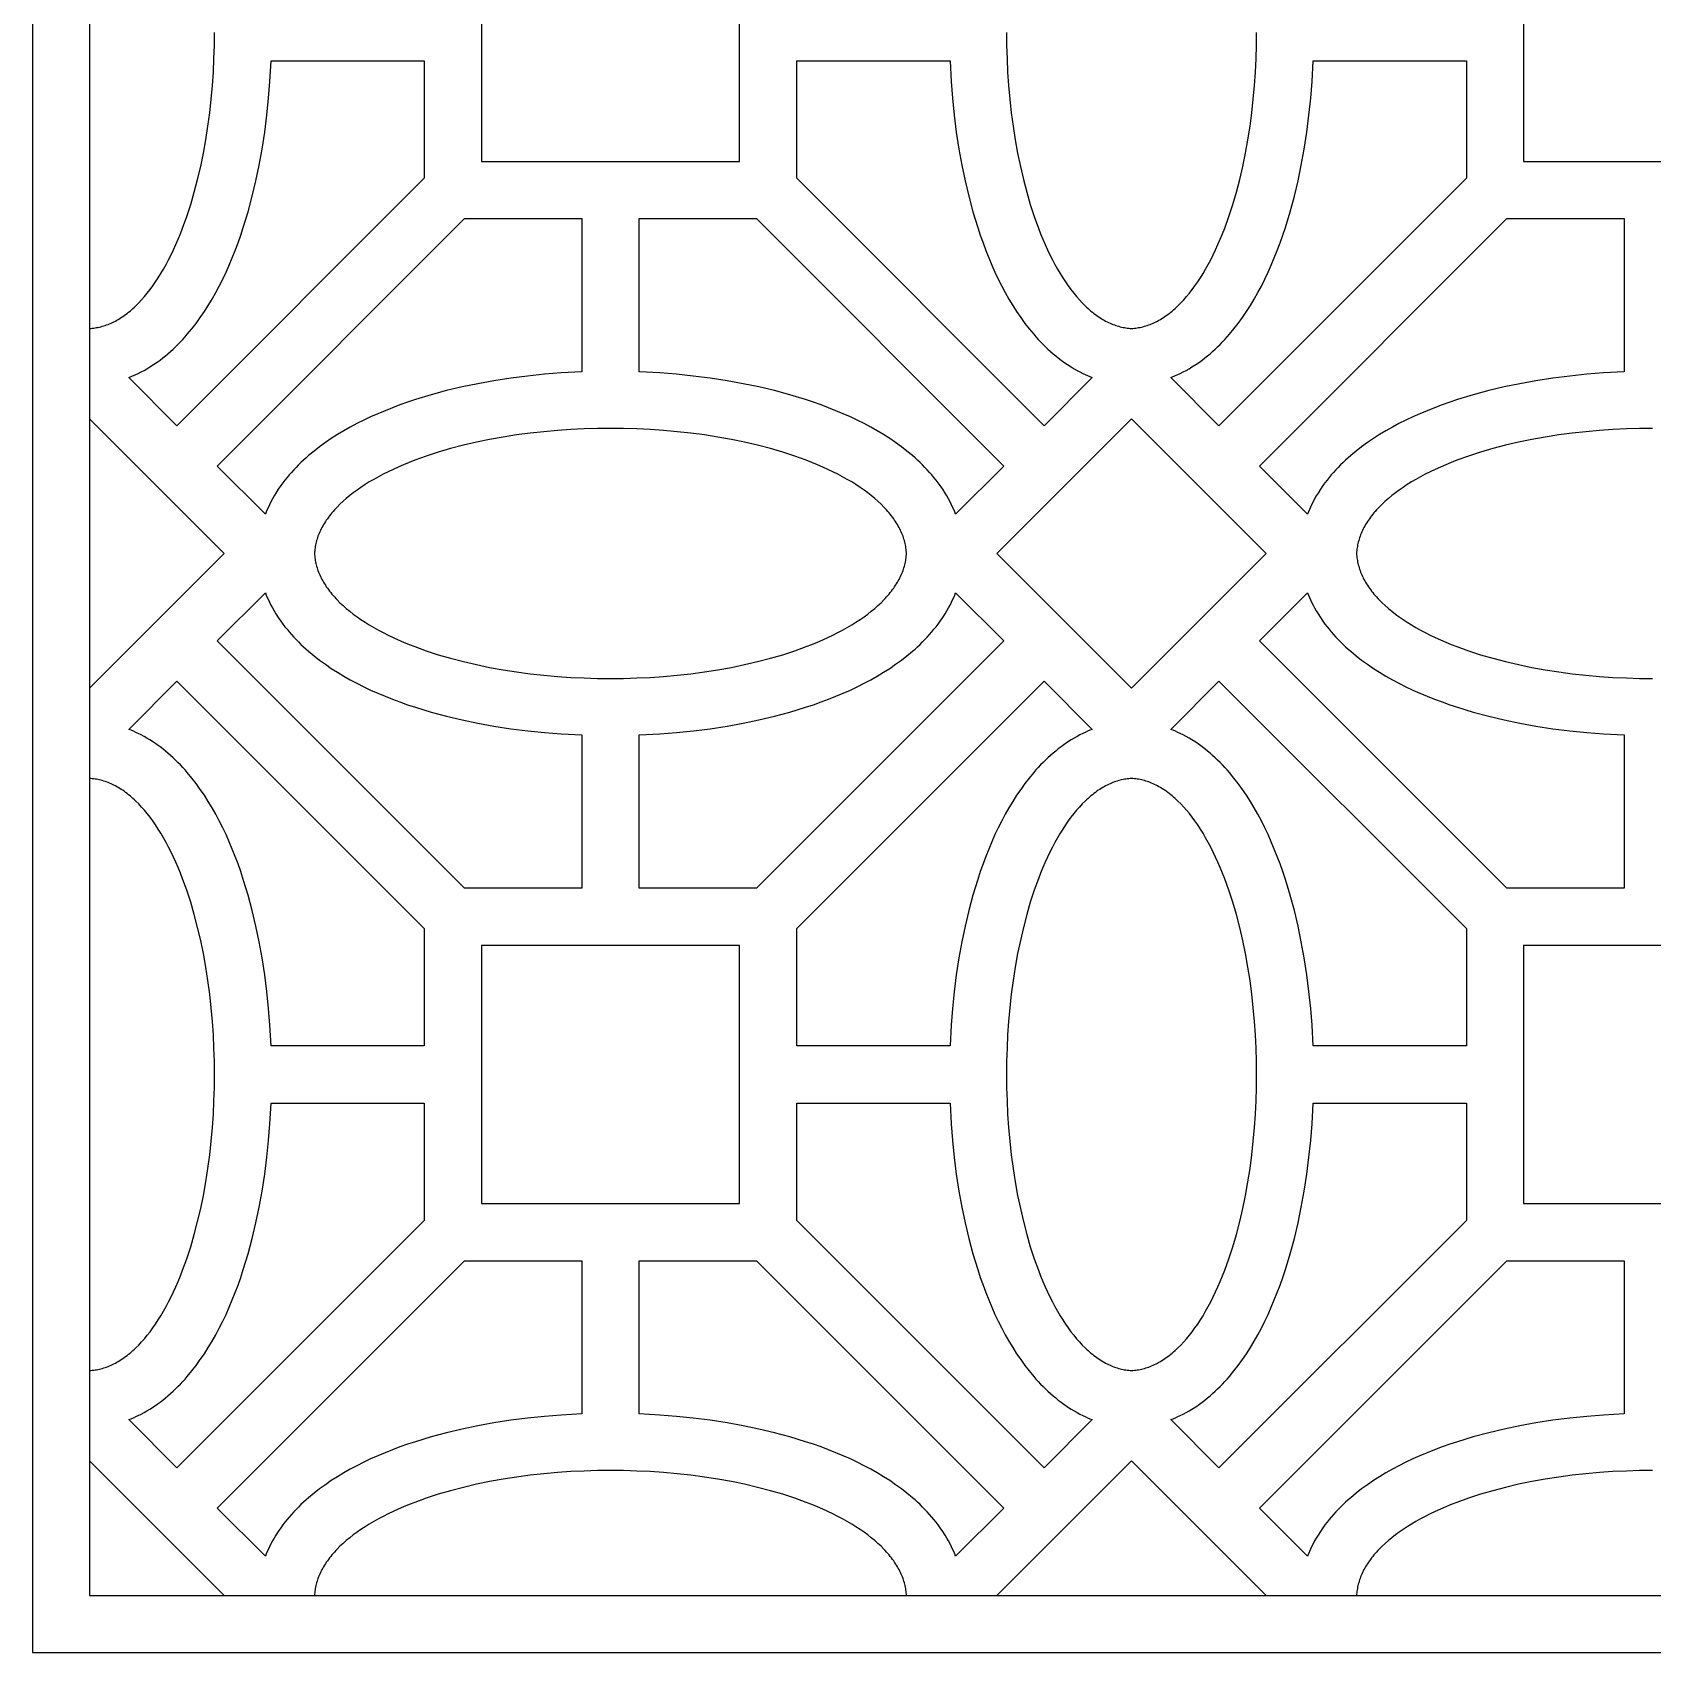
# Model space of a CAD drawing. Extents: x -623 to 513, y 71 to 1207.
# Drawn here: x -623 to -55, y 71 to 639 of the extents above; entities that cross this region are included whole.
import ezdxf

# ---------------------------------------------------------------- set-up
doc = ezdxf.new("R2010")
doc.units = 0
doc.layers.add('LAYER_01', color=7, linetype='CONTINUOUS')

msp = doc.modelspace()

# ---------------------------------------------------------------- linework, layer by layer
at = {"layer": 'LAYER_01'}
msp.add_line((-555.87, 90.6), (-603.04, 137.77), dxfattribs=at)
for points in [[(-623.04, 70.6), (512.88, 70.6), (512.88, 1206.52), (-623.04, 1206.52)], [(-603.04, 90.6), (492.88, 90.6), (492.88, 1186.52), (-603.04, 1186.52)], [(-465.66, 593.28), (-375.11, 593.28), (-375.11, 683.84), (-465.66, 683.84)], [(-100.36, 593.28), (-9.8, 593.28), (-9.8, 683.84), (-100.36, 683.84)], [(-589.25, 517.57), (-588.43, 517.9), (-587.61, 518.25), (-586.8, 518.62), (-586, 519), (-584.95, 519.52), (-583.91, 520.08), (-582.89, 520.66), (-581.88, 521.27), (-580.56, 522.12), (-579.26, 523.01), (-578.3, 523.71), (-577.36, 524.43), (-576.43, 525.17), (-575.52, 525.93), (-574.62, 526.71), (-573.74, 527.51), (-572.87, 528.34), (-572.01, 529.18), (-571.17, 530.04), (-570.34, 530.92), (-569.52, 531.82), (-568.73, 532.73), (-567.15, 534.63), (-565.64, 536.57), (-564.17, 538.61), (-562.76, 540.68), (-561.37, 542.85), (-560.05, 545.05), (-558.76, 547.33), (-557.53, 549.65), (-556.32, 552.05), (-555.17, 554.48), (-554.05, 556.99), (-552.98, 559.52), (-551.95, 562.13), (-550.96, 564.75), (-550.01, 567.45), (-549.11, 570.16), (-547.42, 575.72), (-545.97, 581.11), (-544.68, 586.54), (-543.52, 592.08), (-542.52, 597.65), (-541.6, 603.59), (-540.84, 609.54), (-540.23, 615.46), (-539.77, 621.31), (-539.39, 628.56), (-485.66, 628.56), (-485.66, 587.43), (-572.38, 500.7)], [(-301.37, 628.56), (-300.99, 621.31), (-300.53, 615.46), (-299.92, 609.52), (-299.17, 603.59), (-298.25, 597.65), (-297.24, 592.08), (-296.09, 586.54), (-294.8, 581.11), (-293.35, 575.72), (-291.66, 570.16), (-290.76, 567.45), (-289.8, 564.75), (-288.82, 562.13), (-287.78, 559.52), (-286.72, 556.99), (-285.6, 554.48), (-284.45, 552.05), (-283.24, 549.65), (-282.01, 547.33), (-280.71, 545.05), (-279.39, 542.85), (-278.01, 540.68), (-276.6, 538.61), (-275.12, 536.57), (-273.61, 534.63), (-272.04, 532.73), (-271.24, 531.82), (-270.43, 530.92), (-269.6, 530.04), (-268.75, 529.18), (-267.9, 528.34), (-267.03, 527.51), (-266.15, 526.71), (-265.24, 525.93), (-264.33, 525.17), (-263.41, 524.43), (-262.46, 523.71), (-261.51, 523.01), (-260.21, 522.12), (-258.88, 521.27), (-257.88, 520.66), (-256.85, 520.08), (-255.82, 519.52), (-254.76, 519), (-253.96, 518.62), (-253.15, 518.25), (-252.34, 517.9), (-251.52, 517.57), (-268.38, 500.7), (-355.11, 587.43), (-355.11, 628.56)], [(-223.95, 517.57), (-223.12, 517.9), (-222.31, 518.25), (-221.5, 518.62), (-220.7, 519), (-219.64, 519.52), (-218.61, 520.08), (-217.58, 520.66), (-216.58, 521.27), (-215.25, 522.12), (-213.95, 523.01), (-213, 523.71), (-212.05, 524.43), (-211.13, 525.17), (-210.22, 525.93), (-209.32, 526.71), (-208.43, 527.51), (-207.56, 528.34), (-206.71, 529.18), (-205.86, 530.04), (-205.03, 530.92), (-204.22, 531.82), (-203.42, 532.73), (-201.85, 534.63), (-200.34, 536.57), (-198.86, 538.61), (-197.45, 540.68), (-196.07, 542.85), (-194.75, 545.05), (-193.45, 547.33), (-192.22, 549.65), (-191.01, 552.05), (-189.86, 554.48), (-188.74, 556.99), (-187.68, 559.52), (-186.64, 562.13), (-185.66, 564.75), (-184.71, 567.45), (-183.8, 570.16), (-182.11, 575.72), (-180.66, 581.11), (-179.37, 586.54), (-178.22, 592.08), (-177.21, 597.65), (-176.29, 603.59), (-175.54, 609.54), (-174.93, 615.46), (-174.47, 621.31), (-174.09, 628.56), (-120.36, 628.56), (-120.36, 587.43), (-207.08, 500.7)], [(-430.38, 519.55), (-437.63, 519.17), (-443.48, 518.71), (-449.43, 518.1), (-455.35, 517.34), (-461.29, 516.43), (-466.86, 515.42), (-472.4, 514.27), (-477.84, 512.98), (-483.23, 511.53), (-488.79, 509.84), (-491.5, 508.93), (-494.19, 507.98), (-496.82, 507), (-499.42, 505.96), (-501.96, 504.9), (-504.47, 503.77), (-506.89, 502.63), (-509.3, 501.42), (-511.61, 500.19), (-513.9, 498.89), (-516.1, 497.57), (-518.26, 496.19), (-520.34, 494.78), (-522.37, 493.3), (-524.32, 491.79), (-526.21, 490.22), (-527.12, 489.42), (-528.02, 488.61), (-528.9, 487.78), (-529.77, 486.93), (-530.61, 486.08), (-531.43, 485.21), (-532.23, 484.32), (-533.02, 483.42), (-533.78, 482.51), (-534.52, 481.59), (-535.24, 480.64), (-535.94, 479.68), (-536.83, 478.39), (-537.68, 477.06), (-538.28, 476.06), (-538.87, 475.03), (-539.42, 473.99), (-539.95, 472.94), (-540.33, 472.14), (-540.69, 471.33), (-541.04, 470.52), (-541.37, 469.69), (-558.24, 486.56), (-471.52, 573.28), (-430.38, 573.28)], [(-299.4, 469.69), (-299.73, 470.52), (-300.07, 471.33), (-300.44, 472.14), (-300.82, 472.94), (-301.35, 473.99), (-301.9, 475.03), (-302.48, 476.06), (-303.09, 477.06), (-303.94, 478.39), (-304.83, 479.68), (-305.53, 480.64), (-306.25, 481.59), (-306.99, 482.51), (-307.75, 483.42), (-308.53, 484.32), (-309.34, 485.21), (-310.16, 486.08), (-311, 486.93), (-311.86, 487.78), (-312.75, 488.61), (-313.64, 489.42), (-314.55, 490.22), (-316.45, 491.79), (-318.39, 493.3), (-320.43, 494.78), (-322.5, 496.19), (-324.67, 497.57), (-326.87, 498.89), (-329.15, 500.19), (-331.47, 501.42), (-333.87, 502.63), (-336.3, 503.77), (-338.81, 504.9), (-341.34, 505.96), (-343.95, 507), (-346.58, 507.98), (-349.27, 508.93), (-351.98, 509.84), (-357.54, 511.53), (-362.93, 512.98), (-368.36, 514.27), (-373.9, 515.42), (-379.47, 516.43), (-385.41, 517.34), (-391.36, 518.1), (-397.28, 518.71), (-403.14, 519.17), (-410.38, 519.55), (-410.38, 573.28), (-369.25, 573.28), (-282.53, 486.56)], [(-65.08, 519.55), (-72.32, 519.17), (-78.18, 518.71), (-84.12, 518.1), (-90.05, 517.34), (-95.99, 516.43), (-101.56, 515.42), (-107.1, 514.27), (-112.53, 512.98), (-117.92, 511.53), (-123.48, 509.84), (-126.19, 508.93), (-128.89, 507.98), (-131.51, 507), (-134.12, 505.96), (-136.65, 504.9), (-139.16, 503.77), (-141.59, 502.63), (-143.99, 501.42), (-146.31, 500.19), (-148.59, 498.89), (-150.79, 497.57), (-152.96, 496.19), (-155.03, 494.78), (-157.07, 493.3), (-159.01, 491.79), (-160.91, 490.22), (-161.82, 489.42), (-162.72, 488.61), (-163.6, 487.78), (-164.46, 486.93), (-165.3, 486.08), (-166.12, 485.21), (-166.93, 484.32), (-167.71, 483.42), (-168.47, 482.51), (-169.21, 481.59), (-169.93, 480.64), (-170.63, 479.68), (-171.52, 478.39), (-172.37, 477.06), (-172.98, 476.06), (-173.56, 475.03), (-174.11, 473.99), (-174.64, 472.94), (-175.02, 472.14), (-175.39, 471.33), (-175.73, 470.52), (-176.07, 469.69), (-192.93, 486.56), (-106.21, 573.28), (-65.08, 573.28)], [(-237.73, 408.74), (-190.56, 455.91), (-237.73, 503.07), (-284.9, 455.91)], [(-524.15, 455.91), (-524.12, 455.42), (-524.08, 454.92), (-524.03, 454.43), (-523.96, 453.93), (-523.88, 453.43), (-523.78, 452.93), (-523.68, 452.43), (-523.55, 451.92), (-523.42, 451.41), (-523.27, 450.91), (-523.1, 450.4), (-522.93, 449.89), (-522.73, 449.38), (-522.53, 448.87), (-522.31, 448.36), (-522.07, 447.84), (-521.82, 447.33), (-521.55, 446.82), (-521.27, 446.3), (-520.98, 445.79), (-520.67, 445.27), (-520.34, 444.76), (-520, 444.25), (-519.64, 443.73), (-519.27, 443.22), (-518.88, 442.7), (-518.48, 442.19), (-518.06, 441.68), (-517.63, 441.17), (-517.18, 440.66), (-516.71, 440.15), (-516.23, 439.64), (-515.22, 438.63), (-514.15, 437.63), (-513.02, 436.63), (-511.82, 435.64), (-510.56, 434.66), (-509.24, 433.69), (-507.86, 432.73), (-506.43, 431.79), (-504.93, 430.86), (-503.37, 429.94), (-501.76, 429.04), (-500.1, 428.16), (-498.38, 427.29), (-496.61, 426.44), (-494.78, 425.62), (-492.91, 424.81), (-491, 424.02), (-489.03, 423.25), (-484.98, 421.79), (-480.77, 420.42), (-476.42, 419.15), (-471.96, 417.99), (-467.4, 416.93), (-462.75, 415.97), (-458.05, 415.12), (-453.3, 414.38), (-448.53, 413.75), (-443.76, 413.22), (-439, 412.8), (-434.27, 412.48), (-429.58, 412.25), (-424.94, 412.12), (-420.38, 412.07), (-415.82, 412.12), (-411.19, 412.25), (-406.5, 412.48), (-401.77, 412.8), (-397.01, 413.22), (-392.23, 413.75), (-387.47, 414.38), (-382.72, 415.12), (-378.01, 415.97), (-373.37, 416.93), (-368.81, 417.99), (-364.34, 419.15), (-360, 420.42), (-355.79, 421.79), (-351.74, 423.25), (-349.77, 424.02), (-347.85, 424.81), (-345.98, 425.62), (-344.16, 426.44), (-342.39, 427.29), (-340.67, 428.16), (-339, 429.04), (-337.39, 429.94), (-335.84, 430.86), (-334.34, 431.79), (-332.9, 432.73), (-331.52, 433.69), (-330.2, 434.66), (-328.95, 435.64), (-327.75, 436.63), (-326.62, 437.63), (-325.55, 438.63), (-324.54, 439.64), (-324.06, 440.15), (-323.59, 440.66), (-323.14, 441.17), (-322.71, 441.68), (-322.29, 442.19), (-321.88, 442.7), (-321.5, 443.22), (-321.12, 443.73), (-320.77, 444.25), (-320.43, 444.76), (-320.1, 445.27), (-319.79, 445.79), (-319.49, 446.3), (-319.21, 446.82), (-318.95, 447.33), (-318.7, 447.84), (-318.46, 448.36), (-318.24, 448.87), (-318.03, 449.38), (-317.84, 449.89), (-317.66, 450.4), (-317.5, 450.91), (-317.35, 451.41), (-317.21, 451.92), (-317.09, 452.43), (-316.98, 452.93), (-316.89, 453.43), (-316.81, 453.93), (-316.74, 454.43), (-316.69, 454.92), (-316.64, 455.42), (-316.61, 455.91), (-316.64, 456.4), (-316.69, 456.9), (-316.74, 457.39), (-316.81, 457.89), (-316.89, 458.39), (-316.98, 458.89), (-317.09, 459.39), (-317.21, 459.9), (-317.35, 460.4), (-317.5, 460.91), (-317.66, 461.42), (-317.84, 461.93), (-318.03, 462.44), (-318.24, 462.95), (-318.46, 463.46), (-318.7, 463.97), (-318.95, 464.49), (-319.21, 465), (-319.49, 465.51), (-319.79, 466.03), (-320.1, 466.54), (-320.43, 467.06), (-320.77, 467.57), (-321.12, 468.09), (-321.5, 468.6), (-321.88, 469.11), (-322.29, 469.63), (-322.71, 470.14), (-323.14, 470.65), (-323.59, 471.16), (-324.06, 471.67), (-324.54, 472.18), (-325.55, 473.19), (-326.62, 474.19), (-327.75, 475.19), (-328.95, 476.18), (-330.2, 477.16), (-331.52, 478.13), (-332.9, 479.08), (-334.34, 480.03), (-335.84, 480.96), (-337.39, 481.88), (-339, 482.78), (-340.67, 483.66), (-342.39, 484.53), (-344.16, 485.37), (-345.98, 486.2), (-347.85, 487.01), (-349.77, 487.8), (-351.74, 488.56), (-355.79, 490.03), (-360, 491.39), (-364.34, 492.66), (-368.81, 493.83), (-373.37, 494.89), (-378.01, 495.85), (-382.72, 496.7), (-387.47, 497.44), (-392.23, 498.07), (-397.01, 498.6), (-401.77, 499.02), (-406.5, 499.34), (-411.19, 499.57), (-415.82, 499.7), (-420.38, 499.74), (-424.94, 499.7), (-429.58, 499.57), (-434.27, 499.34), (-439, 499.02), (-443.76, 498.6), (-448.53, 498.07), (-453.3, 497.44), (-458.05, 496.7), (-462.75, 495.85), (-467.4, 494.89), (-471.96, 493.83), (-476.42, 492.66), (-480.77, 491.39), (-484.98, 490.03), (-489.03, 488.56), (-491, 487.8), (-492.91, 487.01), (-494.78, 486.2), (-496.61, 485.37), (-498.38, 484.53), (-500.1, 483.66), (-501.76, 482.78), (-503.37, 481.88), (-504.93, 480.96), (-506.43, 480.03), (-507.86, 479.08), (-509.24, 478.13), (-510.56, 477.16), (-511.82, 476.18), (-513.02, 475.19), (-514.15, 474.19), (-515.22, 473.19), (-516.23, 472.18), (-516.71, 471.67), (-517.18, 471.16), (-517.63, 470.65), (-518.06, 470.14), (-518.48, 469.63), (-518.88, 469.11), (-519.27, 468.6), (-519.64, 468.09), (-520, 467.57), (-520.34, 467.06), (-520.67, 466.54), (-520.98, 466.03), (-521.27, 465.51), (-521.55, 465), (-521.82, 464.49), (-522.07, 463.97), (-522.31, 463.46), (-522.53, 462.95), (-522.73, 462.44), (-522.93, 461.93), (-523.1, 461.42), (-523.27, 460.91), (-523.42, 460.4), (-523.55, 459.9), (-523.68, 459.39), (-523.78, 458.89), (-523.88, 458.39), (-523.96, 457.89), (-524.03, 457.39), (-524.08, 456.9), (-524.12, 456.4)], [(-430.38, 392.27), (-430.38, 338.53), (-471.52, 338.53), (-558.24, 425.26), (-541.37, 442.12), (-541.04, 441.3), (-540.69, 440.48), (-540.33, 439.68), (-539.95, 438.87), (-539.42, 437.82), (-538.87, 436.79), (-538.28, 435.76), (-537.68, 434.75), (-536.83, 433.43), (-535.94, 432.13), (-535.24, 431.17), (-534.52, 430.23), (-533.78, 429.31), (-533.02, 428.4), (-532.23, 427.49), (-531.43, 426.61), (-530.61, 425.74), (-529.77, 424.89), (-528.9, 424.04), (-528.02, 423.21), (-527.12, 422.4), (-526.21, 421.6), (-524.32, 420.03), (-522.37, 418.52), (-520.34, 417.04), (-518.26, 415.63), (-516.1, 414.25), (-513.9, 412.92), (-511.61, 411.63), (-509.3, 410.4), (-506.89, 409.19), (-504.47, 408.04), (-501.96, 406.92), (-499.42, 405.86), (-496.82, 404.82), (-494.19, 403.84), (-491.5, 402.88), (-488.79, 401.98), (-483.23, 400.29), (-477.84, 398.84), (-472.4, 397.55), (-466.86, 396.39), (-461.29, 395.39), (-455.35, 394.47), (-449.41, 393.71), (-443.48, 393.11), (-437.63, 392.65)], [(-410.38, 392.27), (-403.14, 392.65), (-397.28, 393.11), (-391.34, 393.72), (-385.41, 394.47), (-379.47, 395.39), (-373.9, 396.39), (-368.36, 397.55), (-362.93, 398.84), (-357.54, 400.29), (-351.98, 401.98), (-349.27, 402.88), (-346.58, 403.84), (-343.95, 404.82), (-341.34, 405.86), (-338.81, 406.92), (-336.3, 408.04), (-333.87, 409.19), (-331.47, 410.4), (-329.15, 411.63), (-326.87, 412.92), (-324.67, 414.25), (-322.5, 415.63), (-320.43, 417.04), (-318.39, 418.52), (-316.45, 420.03), (-314.55, 421.6), (-313.64, 422.4), (-312.75, 423.21), (-311.86, 424.04), (-311, 424.89), (-310.16, 425.74), (-309.34, 426.61), (-308.53, 427.49), (-307.75, 428.4), (-306.99, 429.31), (-306.25, 430.23), (-305.53, 431.17), (-304.83, 432.13), (-303.94, 433.43), (-303.09, 434.75), (-302.48, 435.76), (-301.9, 436.79), (-301.35, 437.82), (-300.82, 438.87), (-300.44, 439.68), (-300.07, 440.48), (-299.73, 441.3), (-299.4, 442.12), (-282.53, 425.26), (-369.25, 338.53), (-410.38, 338.53)], [(-65.08, 392.27), (-65.08, 338.53), (-106.21, 338.53), (-192.93, 425.26), (-176.07, 442.12), (-175.73, 441.3), (-175.39, 440.48), (-175.02, 439.68), (-174.64, 438.87), (-174.11, 437.82), (-173.56, 436.79), (-172.98, 435.76), (-172.37, 434.75), (-171.52, 433.43), (-170.63, 432.13), (-169.93, 431.17), (-169.21, 430.23), (-168.47, 429.31), (-167.71, 428.4), (-166.93, 427.49), (-166.12, 426.61), (-165.3, 425.74), (-164.46, 424.89), (-163.6, 424.04), (-162.72, 423.21), (-161.82, 422.4), (-160.91, 421.6), (-159.01, 420.03), (-157.07, 418.52), (-155.03, 417.04), (-152.96, 415.63), (-150.79, 414.25), (-148.59, 412.92), (-146.31, 411.63), (-143.99, 410.4), (-141.59, 409.19), (-139.16, 408.04), (-136.65, 406.92), (-134.12, 405.86), (-131.51, 404.82), (-128.89, 403.84), (-126.19, 402.88), (-123.48, 401.98), (-117.92, 400.29), (-112.53, 398.84), (-107.1, 397.55), (-101.56, 396.39), (-95.99, 395.39), (-90.05, 394.47), (-84.1, 393.71), (-78.18, 393.11), (-72.32, 392.65)], [(-539.39, 283.26), (-539.77, 290.5), (-540.23, 296.35), (-540.84, 302.3), (-541.6, 308.23), (-542.52, 314.17), (-543.52, 319.74), (-544.68, 325.28), (-545.97, 330.71), (-547.42, 336.1), (-549.11, 341.66), (-550.01, 344.37), (-550.96, 347.06), (-551.95, 349.69), (-552.98, 352.3), (-554.05, 354.83), (-555.17, 357.34), (-556.32, 359.77), (-557.53, 362.17), (-558.76, 364.49), (-560.05, 366.77), (-561.37, 368.97), (-562.76, 371.14), (-564.17, 373.21), (-565.64, 375.24), (-567.15, 377.19), (-568.73, 379.09), (-569.52, 380), (-570.34, 380.89), (-571.17, 381.78), (-572.01, 382.64), (-572.87, 383.48), (-573.74, 384.3), (-574.62, 385.11), (-575.52, 385.89), (-576.43, 386.65), (-577.36, 387.39), (-578.3, 388.11), (-579.26, 388.81), (-580.56, 389.7), (-581.88, 390.55), (-582.89, 391.16), (-583.91, 391.74), (-584.95, 392.29), (-586, 392.82), (-586.8, 393.2), (-587.61, 393.57), (-588.43, 393.91), (-589.25, 394.24), (-572.38, 411.11), (-485.66, 324.39), (-485.66, 283.26)], [(-251.52, 394.24), (-252.34, 393.91), (-253.15, 393.57), (-253.96, 393.2), (-254.76, 392.82), (-255.82, 392.29), (-256.85, 391.74), (-257.88, 391.16), (-258.88, 390.55), (-260.21, 389.7), (-261.51, 388.81), (-262.46, 388.11), (-263.41, 387.39), (-264.33, 386.65), (-265.24, 385.89), (-266.15, 385.11), (-267.03, 384.3), (-267.9, 383.48), (-268.75, 382.64), (-269.6, 381.78), (-270.43, 380.89), (-271.24, 380), (-272.04, 379.09), (-273.61, 377.19), (-275.12, 375.24), (-276.6, 373.21), (-278.01, 371.14), (-279.39, 368.97), (-280.71, 366.77), (-282.01, 364.49), (-283.24, 362.17), (-284.45, 359.77), (-285.6, 357.34), (-286.72, 354.83), (-287.78, 352.3), (-288.82, 349.69), (-289.8, 347.06), (-290.76, 344.37), (-291.66, 341.66), (-293.35, 336.1), (-294.8, 330.71), (-296.09, 325.28), (-297.24, 319.74), (-298.25, 314.17), (-299.17, 308.23), (-299.93, 302.28), (-300.53, 296.35), (-300.99, 290.5), (-301.37, 283.26), (-355.11, 283.26), (-355.11, 324.39), (-268.38, 411.11)], [(-174.09, 283.26), (-174.47, 290.5), (-174.93, 296.35), (-175.54, 302.3), (-176.29, 308.23), (-177.21, 314.17), (-178.22, 319.74), (-179.37, 325.28), (-180.66, 330.71), (-182.11, 336.1), (-183.8, 341.66), (-184.71, 344.37), (-185.66, 347.06), (-186.64, 349.69), (-187.68, 352.3), (-188.74, 354.83), (-189.86, 357.34), (-191.01, 359.77), (-192.22, 362.17), (-193.45, 364.49), (-194.75, 366.77), (-196.07, 368.97), (-197.45, 371.14), (-198.86, 373.21), (-200.34, 375.24), (-201.85, 377.19), (-203.42, 379.09), (-204.22, 380), (-205.03, 380.89), (-205.86, 381.78), (-206.71, 382.64), (-207.56, 383.48), (-208.43, 384.3), (-209.32, 385.11), (-210.22, 385.89), (-211.13, 386.65), (-212.05, 387.39), (-213, 388.11), (-213.95, 388.81), (-215.25, 389.7), (-216.58, 390.55), (-217.58, 391.16), (-218.61, 391.74), (-219.64, 392.29), (-220.7, 392.82), (-221.5, 393.2), (-222.31, 393.57), (-223.12, 393.91), (-223.95, 394.24), (-207.08, 411.11), (-120.36, 324.39), (-120.36, 283.26)], [(-237.73, 169.49), (-237.24, 169.52), (-236.74, 169.56), (-236.25, 169.61), (-235.75, 169.68), (-235.25, 169.76), (-234.75, 169.86), (-234.25, 169.96), (-233.74, 170.09), (-233.24, 170.22), (-232.73, 170.37), (-232.22, 170.53), (-231.71, 170.71), (-231.2, 170.91), (-230.69, 171.11), (-230.18, 171.33), (-229.67, 171.57), (-229.15, 171.82), (-228.64, 172.09), (-228.12, 172.37), (-227.61, 172.66), (-227.1, 172.97), (-226.58, 173.3), (-226.07, 173.64), (-225.55, 174), (-225.04, 174.37), (-224.53, 174.76), (-224.01, 175.16), (-223.5, 175.58), (-222.99, 176.01), (-222.48, 176.46), (-221.97, 176.93), (-221.46, 177.41), (-220.45, 178.42), (-219.45, 179.49), (-218.45, 180.62), (-217.46, 181.82), (-216.48, 183.08), (-215.51, 184.4), (-214.55, 185.77), (-213.61, 187.21), (-212.68, 188.71), (-211.76, 190.26), (-210.86, 191.88), (-209.98, 193.54), (-209.11, 195.26), (-208.27, 197.03), (-207.44, 198.86), (-206.63, 200.73), (-205.84, 202.64), (-205.08, 204.61), (-203.61, 208.66), (-202.25, 212.87), (-200.98, 217.21), (-199.81, 221.68), (-198.75, 226.24), (-197.79, 230.89), (-196.94, 235.59), (-196.2, 240.34), (-195.57, 245.11), (-195.04, 249.88), (-194.62, 254.64), (-194.3, 259.37), (-194.07, 264.06), (-193.94, 268.69), (-193.89, 273.26), (-193.94, 277.82), (-194.07, 282.45), (-194.3, 287.14), (-194.62, 291.87), (-195.04, 296.63), (-195.57, 301.41), (-196.2, 306.17), (-196.94, 310.92), (-197.79, 315.63), (-198.75, 320.27), (-199.81, 324.83), (-200.98, 329.3), (-202.25, 333.64), (-203.61, 337.85), (-205.08, 341.9), (-205.84, 343.87), (-206.63, 345.79), (-207.44, 347.66), (-208.27, 349.48), (-209.11, 351.25), (-209.98, 352.97), (-210.86, 354.64), (-211.76, 356.25), (-212.68, 357.8), (-213.61, 359.3), (-214.55, 360.74), (-215.51, 362.12), (-216.48, 363.43), (-217.46, 364.69), (-218.45, 365.89), (-219.45, 367.02), (-220.45, 368.09), (-221.46, 369.1), (-221.97, 369.58), (-222.48, 370.05), (-222.99, 370.5), (-223.5, 370.93), (-224.01, 371.35), (-224.53, 371.76), (-225.04, 372.14), (-225.55, 372.52), (-226.07, 372.87), (-226.58, 373.21), (-227.1, 373.54), (-227.61, 373.85), (-228.12, 374.15), (-228.64, 374.43), (-229.15, 374.69), (-229.67, 374.94), (-230.18, 375.18), (-230.69, 375.4), (-231.2, 375.61), (-231.71, 375.8), (-232.22, 375.98), (-232.73, 376.14), (-233.24, 376.29), (-233.74, 376.43), (-234.25, 376.55), (-234.75, 376.66), (-235.25, 376.75), (-235.75, 376.83), (-236.25, 376.9), (-236.74, 376.95), (-237.24, 377), (-237.73, 377.03), (-238.22, 377), (-238.72, 376.95), (-239.21, 376.9), (-239.71, 376.83), (-240.21, 376.75), (-240.71, 376.66), (-241.21, 376.55), (-241.72, 376.43), (-242.22, 376.29), (-242.73, 376.14), (-243.24, 375.98), (-243.75, 375.8), (-244.26, 375.61), (-244.77, 375.4), (-245.28, 375.18), (-245.8, 374.94), (-246.31, 374.69), (-246.82, 374.43), (-247.34, 374.15), (-247.85, 373.85), (-248.36, 373.54), (-248.88, 373.21), (-249.39, 372.87), (-249.91, 372.52), (-250.42, 372.14), (-250.93, 371.76), (-251.45, 371.35), (-251.96, 370.93), (-252.47, 370.5), (-252.98, 370.05), (-253.49, 369.58), (-254, 369.1), (-255.01, 368.09), (-256.01, 367.02), (-257.01, 365.89), (-258, 364.69), (-258.98, 363.43), (-259.95, 362.12), (-260.91, 360.74), (-261.85, 359.3), (-262.78, 357.8), (-263.7, 356.25), (-264.6, 354.64), (-265.48, 352.97), (-266.35, 351.25), (-267.2, 349.48), (-268.02, 347.66), (-268.83, 345.79), (-269.62, 343.87), (-270.38, 341.9), (-271.85, 337.85), (-273.22, 333.64), (-274.49, 329.3), (-275.65, 324.83), (-276.71, 320.27), (-277.67, 315.63), (-278.52, 310.92), (-279.26, 306.17), (-279.89, 301.41), (-280.42, 296.63), (-280.84, 291.87), (-281.16, 287.14), (-281.39, 282.45), (-281.52, 277.82), (-281.57, 273.26), (-281.52, 268.69), (-281.39, 264.06), (-281.16, 259.37), (-280.84, 254.64), (-280.42, 249.88), (-279.89, 245.11), (-279.26, 240.34), (-278.52, 235.59), (-277.67, 230.89), (-276.71, 226.24), (-275.65, 221.68), (-274.49, 217.21), (-273.22, 212.87), (-271.85, 208.66), (-270.38, 204.61), (-269.62, 202.64), (-268.83, 200.73), (-268.02, 198.86), (-267.2, 197.03), (-266.35, 195.26), (-265.48, 193.54), (-264.6, 191.88), (-263.7, 190.26), (-262.78, 188.71), (-261.85, 187.21), (-260.91, 185.77), (-259.95, 184.4), (-258.98, 183.08), (-258, 181.82), (-257.01, 180.62), (-256.01, 179.49), (-255.01, 178.42), (-254, 177.41), (-253.49, 176.93), (-252.98, 176.46), (-252.47, 176.01), (-251.96, 175.58), (-251.45, 175.16), (-250.93, 174.76), (-250.42, 174.37), (-249.91, 174), (-249.39, 173.64), (-248.88, 173.3), (-248.36, 172.97), (-247.85, 172.66), (-247.34, 172.37), (-246.82, 172.09), (-246.31, 171.82), (-245.8, 171.57), (-245.28, 171.33), (-244.77, 171.11), (-244.26, 170.91), (-243.75, 170.71), (-243.24, 170.53), (-242.73, 170.37), (-242.22, 170.22), (-241.72, 170.09), (-241.21, 169.96), (-240.71, 169.86), (-240.21, 169.76), (-239.71, 169.68), (-239.21, 169.61), (-238.72, 169.56), (-238.22, 169.52)], [(-465.66, 227.98), (-375.11, 227.98), (-375.11, 318.53), (-465.66, 318.53)], [(-100.36, 227.98), (-9.8, 227.98), (-9.8, 318.53), (-100.36, 318.53)], [(-589.25, 152.27), (-588.43, 152.6), (-587.61, 152.95), (-586.8, 153.31), (-586, 153.69), (-584.95, 154.22), (-583.91, 154.77), (-582.89, 155.36), (-581.88, 155.96), (-580.56, 156.81), (-579.26, 157.7), (-578.3, 158.4), (-577.36, 159.12), (-576.43, 159.86), (-575.52, 160.62), (-574.62, 161.4), (-573.74, 162.21), (-572.87, 163.03), (-572.01, 163.87), (-571.17, 164.74), (-570.34, 165.62), (-569.52, 166.51), (-568.73, 167.43), (-567.15, 169.32), (-565.64, 171.27), (-564.17, 173.3), (-562.76, 175.38), (-561.37, 177.54), (-560.05, 179.74), (-558.76, 182.03), (-557.53, 184.34), (-556.32, 186.75), (-555.17, 189.17), (-554.05, 191.68), (-552.98, 194.21), (-551.95, 196.82), (-550.96, 199.45), (-550.01, 202.14), (-549.11, 204.85), (-547.42, 210.41), (-545.97, 215.8), (-544.68, 221.24), (-543.52, 226.78), (-542.52, 232.35), (-541.6, 238.28), (-540.84, 244.23), (-540.23, 250.16), (-539.77, 256.01), (-539.39, 263.26), (-485.66, 263.26), (-485.66, 222.12), (-572.38, 135.4)], [(-301.37, 263.26), (-300.99, 256.01), (-300.53, 250.16), (-299.92, 244.21), (-299.17, 238.28), (-298.25, 232.35), (-297.24, 226.78), (-296.09, 221.24), (-294.8, 215.8), (-293.35, 210.41), (-291.66, 204.85), (-290.76, 202.14), (-289.8, 199.45), (-288.82, 196.82), (-287.78, 194.21), (-286.72, 191.68), (-285.6, 189.17), (-284.45, 186.75), (-283.24, 184.34), (-282.01, 182.03), (-280.71, 179.74), (-279.39, 177.54), (-278.01, 175.38), (-276.6, 173.3), (-275.12, 171.27), (-273.61, 169.32), (-272.04, 167.43), (-271.24, 166.51), (-270.43, 165.62), (-269.6, 164.74), (-268.75, 163.87), (-267.9, 163.03), (-267.03, 162.21), (-266.15, 161.4), (-265.24, 160.62), (-264.33, 159.86), (-263.41, 159.12), (-262.46, 158.4), (-261.51, 157.7), (-260.21, 156.81), (-258.88, 155.96), (-257.88, 155.36), (-256.85, 154.77), (-255.82, 154.22), (-254.76, 153.69), (-253.96, 153.31), (-253.15, 152.95), (-252.34, 152.6), (-251.52, 152.27), (-268.38, 135.4), (-355.11, 222.12), (-355.11, 263.26)], [(-223.95, 152.27), (-223.12, 152.6), (-222.31, 152.95), (-221.5, 153.31), (-220.7, 153.69), (-219.64, 154.22), (-218.61, 154.77), (-217.58, 155.36), (-216.58, 155.96), (-215.25, 156.81), (-213.95, 157.7), (-213, 158.4), (-212.05, 159.12), (-211.13, 159.86), (-210.22, 160.62), (-209.32, 161.4), (-208.43, 162.21), (-207.56, 163.03), (-206.71, 163.87), (-205.86, 164.74), (-205.03, 165.62), (-204.22, 166.51), (-203.42, 167.43), (-201.85, 169.32), (-200.34, 171.27), (-198.86, 173.3), (-197.45, 175.38), (-196.07, 177.54), (-194.75, 179.74), (-193.45, 182.03), (-192.22, 184.34), (-191.01, 186.75), (-189.86, 189.17), (-188.74, 191.68), (-187.68, 194.21), (-186.64, 196.82), (-185.66, 199.45), (-184.71, 202.14), (-183.8, 204.85), (-182.11, 210.41), (-180.66, 215.8), (-179.37, 221.24), (-178.22, 226.78), (-177.21, 232.35), (-176.29, 238.28), (-175.54, 244.23), (-174.93, 250.16), (-174.47, 256.01), (-174.09, 263.26), (-120.36, 263.26), (-120.36, 222.12), (-207.08, 135.4)], [(-430.38, 154.25), (-437.63, 153.87), (-443.48, 153.41), (-449.43, 152.8), (-455.35, 152.04), (-461.29, 151.12), (-466.86, 150.12), (-472.4, 148.96), (-477.84, 147.67), (-483.23, 146.22), (-488.79, 144.53), (-491.5, 143.63), (-494.19, 142.68), (-496.82, 141.69), (-499.42, 140.66), (-501.96, 139.59), (-504.47, 138.47), (-506.89, 137.32), (-509.3, 136.11), (-511.61, 134.88), (-513.9, 133.59), (-516.1, 132.27), (-518.26, 130.88), (-520.34, 129.47), (-522.37, 128), (-524.32, 126.49), (-526.21, 124.91), (-527.12, 124.12), (-528.02, 123.3), (-528.9, 122.47), (-529.77, 121.62), (-530.61, 120.77), (-531.43, 119.9), (-532.23, 119.02), (-533.02, 118.12), (-533.78, 117.21), (-534.52, 116.28), (-535.24, 115.34), (-535.94, 114.38), (-536.83, 113.08), (-537.68, 111.76), (-538.28, 110.75), (-538.87, 109.73), (-539.42, 108.69), (-539.95, 107.64), (-540.33, 106.84), (-540.69, 106.03), (-541.04, 105.21), (-541.37, 104.39), (-558.24, 121.26), (-471.52, 207.98), (-430.38, 207.98)], [(-299.4, 104.39), (-299.73, 105.21), (-300.07, 106.03), (-300.44, 106.84), (-300.82, 107.64), (-301.35, 108.69), (-301.9, 109.73), (-302.48, 110.75), (-303.09, 111.76), (-303.94, 113.08), (-304.83, 114.38), (-305.53, 115.34), (-306.25, 116.28), (-306.99, 117.21), (-307.75, 118.12), (-308.53, 119.02), (-309.34, 119.9), (-310.16, 120.77), (-311, 121.62), (-311.86, 122.47), (-312.75, 123.3), (-313.64, 124.12), (-314.55, 124.91), (-316.45, 126.49), (-318.39, 128), (-320.43, 129.47), (-322.5, 130.88), (-324.67, 132.27), (-326.87, 133.59), (-329.15, 134.88), (-331.47, 136.11), (-333.87, 137.32), (-336.3, 138.47), (-338.81, 139.59), (-341.34, 140.66), (-343.95, 141.69), (-346.58, 142.68), (-349.27, 143.63), (-351.98, 144.53), (-357.54, 146.22), (-362.93, 147.67), (-368.36, 148.96), (-373.9, 150.12), (-379.47, 151.12), (-385.41, 152.04), (-391.36, 152.8), (-397.28, 153.41), (-403.14, 153.87), (-410.38, 154.25), (-410.38, 207.98), (-369.25, 207.98), (-282.53, 121.26)], [(-65.08, 154.25), (-72.32, 153.87), (-78.18, 153.41), (-84.12, 152.8), (-90.05, 152.04), (-95.99, 151.12), (-101.56, 150.12), (-107.1, 148.96), (-112.53, 147.67), (-117.92, 146.22), (-123.48, 144.53), (-126.19, 143.63), (-128.89, 142.68), (-131.51, 141.69), (-134.12, 140.66), (-136.65, 139.59), (-139.16, 138.47), (-141.59, 137.32), (-143.99, 136.11), (-146.31, 134.88), (-148.59, 133.59), (-150.79, 132.27), (-152.96, 130.88), (-155.03, 129.47), (-157.07, 128), (-159.01, 126.49), (-160.91, 124.91), (-161.82, 124.12), (-162.72, 123.3), (-163.6, 122.47), (-164.46, 121.62), (-165.3, 120.77), (-166.12, 119.9), (-166.93, 119.02), (-167.71, 118.12), (-168.47, 117.21), (-169.21, 116.28), (-169.93, 115.34), (-170.63, 114.38), (-171.52, 113.08), (-172.37, 111.76), (-172.98, 110.75), (-173.56, 109.73), (-174.11, 108.69), (-174.64, 107.64), (-175.02, 106.84), (-175.39, 106.03), (-175.73, 105.21), (-176.07, 104.39), (-192.93, 121.26), (-106.21, 207.98), (-65.08, 207.98)]]:
    msp.add_lwpolyline(points, close=True, dxfattribs=at)
for points in [[(-603.04, 534.79), (-602.54, 534.82), (-602.05, 534.86), (-601.55, 534.92), (-601.06, 534.99), (-600.56, 535.07), (-600.06, 535.16), (-599.55, 535.27), (-599.05, 535.39), (-598.54, 535.53), (-598.04, 535.68), (-597.53, 535.84), (-597.02, 536.02), (-596.51, 536.21), (-596, 536.42), (-595.48, 536.64), (-594.97, 536.88), (-594.46, 537.13), (-593.95, 537.39), (-593.43, 537.67), (-592.92, 537.97), (-592.4, 538.28), (-591.89, 538.6), (-591.37, 538.95), (-590.86, 539.3), (-590.35, 539.67), (-589.83, 540.06), (-589.32, 540.47), (-588.81, 540.88), (-588.3, 541.32), (-587.79, 541.77), (-587.28, 542.23), (-586.77, 542.72), (-585.76, 543.72), (-584.75, 544.8), (-583.76, 545.93), (-582.77, 547.13), (-581.79, 548.38), (-580.82, 549.7), (-579.86, 551.08), (-578.92, 552.52), (-577.99, 554.02), (-577.07, 555.57), (-576.17, 557.18), (-575.29, 558.85), (-574.42, 560.57), (-573.57, 562.34), (-572.74, 564.16), (-571.94, 566.03), (-571.15, 567.95), (-570.38, 569.91), (-568.92, 573.97), (-567.55, 578.18), (-566.28, 582.52), (-565.11, 586.99), (-564.05, 591.55), (-563.1, 596.19), (-562.25, 600.9), (-561.51, 605.64), (-560.88, 610.41), (-560.35, 615.19), (-559.93, 619.95), (-559.6, 624.68), (-559.38, 629.37), (-559.24, 634), (-559.2, 638.56)], [(-281.57, 638.56), (-281.52, 634), (-281.39, 629.37), (-281.16, 624.68), (-280.84, 619.95), (-280.42, 615.19), (-279.89, 610.41), (-279.26, 605.64), (-278.52, 600.9), (-277.67, 596.19), (-276.71, 591.55), (-275.65, 586.99), (-274.49, 582.52), (-273.22, 578.18), (-271.85, 573.97), (-270.38, 569.91), (-269.62, 567.95), (-268.83, 566.03), (-268.02, 564.16), (-267.2, 562.34), (-266.35, 560.57), (-265.48, 558.85), (-264.6, 557.18), (-263.7, 555.57), (-262.78, 554.02), (-261.85, 552.52), (-260.91, 551.08), (-259.95, 549.7), (-258.98, 548.38), (-258, 547.13), (-257.01, 545.93), (-256.01, 544.8), (-255.01, 543.72), (-254, 542.72), (-253.49, 542.23), (-252.98, 541.77), (-252.47, 541.32), (-251.96, 540.88), (-251.45, 540.47), (-250.93, 540.06), (-250.42, 539.67), (-249.91, 539.3), (-249.39, 538.95), (-248.88, 538.6), (-248.36, 538.28), (-247.85, 537.97), (-247.34, 537.67), (-246.82, 537.39), (-246.31, 537.13), (-245.8, 536.88), (-245.28, 536.64), (-244.77, 536.42), (-244.26, 536.21), (-243.75, 536.02), (-243.24, 535.84), (-242.73, 535.68), (-242.22, 535.53), (-241.72, 535.39), (-241.21, 535.27), (-240.71, 535.16), (-240.21, 535.07), (-239.71, 534.99), (-239.21, 534.92), (-238.72, 534.86), (-238.22, 534.82), (-237.73, 534.79), (-237.24, 534.82), (-236.74, 534.86), (-236.25, 534.92), (-235.75, 534.99), (-235.25, 535.07), (-234.75, 535.16), (-234.25, 535.27), (-233.74, 535.39), (-233.24, 535.53), (-232.73, 535.68), (-232.22, 535.84), (-231.71, 536.02), (-231.2, 536.21), (-230.69, 536.42), (-230.18, 536.64), (-229.67, 536.88), (-229.15, 537.13), (-228.64, 537.39), (-228.12, 537.67), (-227.61, 537.97), (-227.1, 538.28), (-226.58, 538.6), (-226.07, 538.95), (-225.55, 539.3), (-225.04, 539.67), (-224.53, 540.06), (-224.01, 540.47), (-223.5, 540.88), (-222.99, 541.32), (-222.48, 541.77), (-221.97, 542.23), (-221.46, 542.72), (-220.45, 543.72), (-219.45, 544.8), (-218.45, 545.93), (-217.46, 547.13), (-216.48, 548.38), (-215.51, 549.7), (-214.55, 551.08), (-213.61, 552.52), (-212.68, 554.02), (-211.76, 555.57), (-210.86, 557.18), (-209.98, 558.85), (-209.11, 560.57), (-208.27, 562.34), (-207.44, 564.16), (-206.63, 566.03), (-205.84, 567.95), (-205.08, 569.91), (-203.61, 573.97), (-202.25, 578.18), (-200.98, 582.52), (-199.81, 586.99), (-198.75, 591.55), (-197.79, 596.19), (-196.94, 600.9), (-196.2, 605.64), (-195.57, 610.41), (-195.04, 615.19), (-194.62, 619.95), (-194.3, 624.68), (-194.07, 629.37), (-193.94, 634), (-193.89, 638.56)], [(-603.04, 408.74), (-555.87, 455.91), (-603.04, 503.07)], [(-55.08, 499.74), (-59.64, 499.7), (-64.27, 499.57), (-68.96, 499.34), (-73.69, 499.02), (-78.45, 498.6), (-83.23, 498.07), (-88, 497.44), (-92.74, 496.7), (-97.45, 495.85), (-102.09, 494.89), (-106.65, 493.83), (-111.12, 492.66), (-115.46, 491.39), (-119.67, 490.03), (-123.73, 488.56), (-125.69, 487.8), (-127.61, 487.01), (-129.48, 486.2), (-131.3, 485.37), (-133.07, 484.53), (-134.79, 483.66), (-136.46, 482.78), (-138.07, 481.88), (-139.62, 480.96), (-141.12, 480.03), (-142.56, 479.08), (-143.94, 478.13), (-145.26, 477.16), (-146.51, 476.18), (-147.71, 475.19), (-148.84, 474.19), (-149.92, 473.19), (-150.92, 472.18), (-151.41, 471.67), (-151.87, 471.16), (-152.32, 470.65), (-152.76, 470.14), (-153.17, 469.63), (-153.58, 469.11), (-153.96, 468.6), (-154.34, 468.09), (-154.69, 467.57), (-155.03, 467.06), (-155.36, 466.54), (-155.67, 466.03), (-155.97, 465.51), (-156.25, 465), (-156.51, 464.49), (-156.76, 463.97), (-157, 463.46), (-157.22, 462.95), (-157.43, 462.44), (-157.62, 461.93), (-157.8, 461.42), (-157.96, 460.91), (-158.11, 460.4), (-158.25, 459.9), (-158.37, 459.39), (-158.48, 458.89), (-158.57, 458.39), (-158.65, 457.89), (-158.72, 457.39), (-158.78, 456.9), (-158.82, 456.4), (-158.85, 455.91), (-158.82, 455.42), (-158.78, 454.92), (-158.72, 454.43), (-158.65, 453.93), (-158.57, 453.43), (-158.48, 452.93), (-158.37, 452.43), (-158.25, 451.92), (-158.11, 451.41), (-157.96, 450.91), (-157.8, 450.4), (-157.62, 449.89), (-157.43, 449.38), (-157.22, 448.87), (-157, 448.36), (-156.76, 447.84), (-156.51, 447.33), (-156.25, 446.82), (-155.97, 446.3), (-155.67, 445.79), (-155.36, 445.27), (-155.03, 444.76), (-154.69, 444.25), (-154.34, 443.73), (-153.96, 443.22), (-153.58, 442.7), (-153.17, 442.19), (-152.76, 441.68), (-152.32, 441.17), (-151.87, 440.66), (-151.41, 440.15), (-150.92, 439.64), (-149.92, 438.63), (-148.84, 437.63), (-147.71, 436.63), (-146.51, 435.64), (-145.26, 434.66), (-143.94, 433.69), (-142.56, 432.73), (-141.12, 431.79), (-139.62, 430.86), (-138.07, 429.94), (-136.46, 429.04), (-134.79, 428.16), (-133.07, 427.29), (-131.3, 426.44), (-129.48, 425.62), (-127.61, 424.81), (-125.69, 424.02), (-123.73, 423.25), (-119.67, 421.79), (-115.46, 420.42), (-111.12, 419.15), (-106.65, 417.99), (-102.09, 416.93), (-97.45, 415.97), (-92.74, 415.12), (-88, 414.38), (-83.23, 413.75), (-78.45, 413.22), (-73.69, 412.8), (-68.96, 412.48), (-64.27, 412.25), (-59.64, 412.12), (-55.08, 412.07)], [(-603.04, 169.49), (-602.54, 169.52), (-602.05, 169.56), (-601.55, 169.61), (-601.06, 169.68), (-600.56, 169.76), (-600.06, 169.86), (-599.55, 169.96), (-599.05, 170.09), (-598.54, 170.22), (-598.04, 170.37), (-597.53, 170.53), (-597.02, 170.71), (-596.51, 170.91), (-596, 171.11), (-595.48, 171.33), (-594.97, 171.57), (-594.46, 171.82), (-593.95, 172.09), (-593.43, 172.37), (-592.92, 172.66), (-592.4, 172.97), (-591.89, 173.3), (-591.37, 173.64), (-590.86, 174), (-590.35, 174.37), (-589.83, 174.76), (-589.32, 175.16), (-588.81, 175.58), (-588.3, 176.01), (-587.79, 176.46), (-587.28, 176.93), (-586.77, 177.41), (-585.76, 178.42), (-584.75, 179.49), (-583.76, 180.62), (-582.77, 181.82), (-581.79, 183.08), (-580.82, 184.4), (-579.86, 185.77), (-578.92, 187.21), (-577.99, 188.71), (-577.07, 190.26), (-576.17, 191.88), (-575.29, 193.54), (-574.42, 195.26), (-573.57, 197.03), (-572.74, 198.86), (-571.94, 200.73), (-571.15, 202.64), (-570.38, 204.61), (-568.92, 208.66), (-567.55, 212.87), (-566.28, 217.21), (-565.11, 221.68), (-564.05, 226.24), (-563.1, 230.89), (-562.25, 235.59), (-561.51, 240.34), (-560.88, 245.11), (-560.35, 249.88), (-559.93, 254.64), (-559.6, 259.37), (-559.38, 264.06), (-559.24, 268.69), (-559.2, 273.26), (-559.24, 277.82), (-559.38, 282.45), (-559.6, 287.14), (-559.93, 291.87), (-560.35, 296.63), (-560.88, 301.41), (-561.51, 306.17), (-562.25, 310.92), (-563.1, 315.63), (-564.05, 320.27), (-565.11, 324.83), (-566.28, 329.3), (-567.55, 333.64), (-568.92, 337.85), (-570.38, 341.9), (-571.15, 343.87), (-571.94, 345.79), (-572.74, 347.66), (-573.57, 349.48), (-574.42, 351.25), (-575.29, 352.97), (-576.17, 354.64), (-577.07, 356.25), (-577.99, 357.8), (-578.92, 359.3), (-579.86, 360.74), (-580.82, 362.12), (-581.79, 363.43), (-582.77, 364.69), (-583.76, 365.89), (-584.75, 367.02), (-585.76, 368.09), (-586.77, 369.1), (-587.28, 369.58), (-587.79, 370.05), (-588.3, 370.5), (-588.81, 370.93), (-589.32, 371.35), (-589.83, 371.76), (-590.35, 372.14), (-590.86, 372.52), (-591.37, 372.87), (-591.89, 373.21), (-592.4, 373.54), (-592.92, 373.85), (-593.43, 374.15), (-593.95, 374.43), (-594.46, 374.69), (-594.97, 374.94), (-595.48, 375.18), (-596, 375.4), (-596.51, 375.61), (-597.02, 375.8), (-597.53, 375.98), (-598.04, 376.14), (-598.54, 376.29), (-599.05, 376.43), (-599.55, 376.55), (-600.06, 376.66), (-600.56, 376.75), (-601.06, 376.83), (-601.55, 376.9), (-602.05, 376.95), (-602.54, 377), (-603.04, 377.03)], [(-190.56, 90.6), (-237.73, 137.77), (-284.9, 90.6)], [(-316.61, 90.6), (-316.64, 91.09), (-316.69, 91.59), (-316.74, 92.09), (-316.81, 92.58), (-316.89, 93.08), (-316.98, 93.58), (-317.09, 94.09), (-317.21, 94.59), (-317.35, 95.1), (-317.5, 95.6), (-317.66, 96.11), (-317.84, 96.62), (-318.03, 97.13), (-318.24, 97.64), (-318.46, 98.15), (-318.7, 98.67), (-318.95, 99.18), (-319.21, 99.69), (-319.49, 100.21), (-319.79, 100.72), (-320.1, 101.24), (-320.43, 101.75), (-320.77, 102.27), (-321.12, 102.78), (-321.5, 103.29), (-321.88, 103.81), (-322.29, 104.32), (-322.71, 104.83), (-323.14, 105.34), (-323.59, 105.85), (-324.06, 106.36), (-324.54, 106.87), (-325.55, 107.88), (-326.62, 108.89), (-327.75, 109.88), (-328.95, 110.87), (-330.2, 111.85), (-331.52, 112.82), (-332.9, 113.78), (-334.34, 114.72), (-335.84, 115.65), (-337.39, 116.57), (-339, 117.47), (-340.67, 118.35), (-342.39, 119.22), (-344.16, 120.07), (-345.98, 120.9), (-347.85, 121.7), (-349.77, 122.49), (-351.74, 123.26), (-355.79, 124.72), (-360, 126.09), (-364.34, 127.36), (-368.81, 128.52), (-373.37, 129.59), (-378.01, 130.54), (-382.72, 131.39), (-387.47, 132.13), (-392.23, 132.76), (-397.01, 133.29), (-401.77, 133.71), (-406.5, 134.04), (-411.19, 134.26), (-415.82, 134.4), (-420.38, 134.44), (-424.94, 134.4), (-429.58, 134.26), (-434.27, 134.04), (-439, 133.71), (-443.76, 133.29), (-448.53, 132.76), (-453.3, 132.13), (-458.05, 131.39), (-462.75, 130.54), (-467.4, 129.59), (-471.96, 128.52), (-476.42, 127.36), (-480.77, 126.09), (-484.98, 124.72), (-489.03, 123.26), (-491, 122.49), (-492.91, 121.7), (-494.78, 120.9), (-496.61, 120.07), (-498.38, 119.22), (-500.1, 118.35), (-501.76, 117.47), (-503.37, 116.57), (-504.93, 115.65), (-506.43, 114.72), (-507.86, 113.78), (-509.24, 112.82), (-510.56, 111.85), (-511.82, 110.87), (-513.02, 109.88), (-514.15, 108.89), (-515.22, 107.88), (-516.23, 106.87), (-516.71, 106.36), (-517.18, 105.85), (-517.63, 105.34), (-518.06, 104.83), (-518.48, 104.32), (-518.88, 103.81), (-519.27, 103.29), (-519.64, 102.78), (-520, 102.27), (-520.34, 101.75), (-520.67, 101.24), (-520.98, 100.72), (-521.27, 100.21), (-521.55, 99.69), (-521.82, 99.18), (-522.07, 98.67), (-522.31, 98.15), (-522.53, 97.64), (-522.73, 97.13), (-522.93, 96.62), (-523.1, 96.11), (-523.27, 95.6), (-523.42, 95.1), (-523.55, 94.59), (-523.68, 94.09), (-523.78, 93.58), (-523.88, 93.08), (-523.96, 92.58), (-524.03, 92.09), (-524.08, 91.59), (-524.12, 91.09), (-524.15, 90.6)], [(-55.08, 134.44), (-59.64, 134.4), (-64.27, 134.26), (-68.96, 134.04), (-73.69, 133.71), (-78.45, 133.29), (-83.23, 132.76), (-88, 132.13), (-92.74, 131.39), (-97.45, 130.54), (-102.09, 129.59), (-106.65, 128.52), (-111.12, 127.36), (-115.46, 126.09), (-119.67, 124.72), (-123.73, 123.26), (-125.69, 122.49), (-127.61, 121.7), (-129.48, 120.9), (-131.3, 120.07), (-133.07, 119.22), (-134.79, 118.35), (-136.46, 117.47), (-138.07, 116.57), (-139.62, 115.65), (-141.12, 114.72), (-142.56, 113.78), (-143.94, 112.82), (-145.26, 111.85), (-146.51, 110.87), (-147.71, 109.88), (-148.84, 108.89), (-149.92, 107.88), (-150.92, 106.87), (-151.41, 106.36), (-151.87, 105.85), (-152.32, 105.34), (-152.76, 104.83), (-153.17, 104.32), (-153.58, 103.81), (-153.96, 103.29), (-154.34, 102.78), (-154.69, 102.27), (-155.03, 101.75), (-155.36, 101.24), (-155.67, 100.72), (-155.97, 100.21), (-156.25, 99.69), (-156.51, 99.18), (-156.76, 98.67), (-157, 98.15), (-157.22, 97.64), (-157.43, 97.13), (-157.62, 96.62), (-157.8, 96.11), (-157.96, 95.6), (-158.11, 95.1), (-158.25, 94.59), (-158.37, 94.09), (-158.48, 93.58), (-158.57, 93.08), (-158.65, 92.58), (-158.72, 92.09), (-158.78, 91.59), (-158.82, 91.09), (-158.85, 90.6)]]:
    msp.add_lwpolyline(points, dxfattribs=at)

doc.saveas('drawing.dxf')
